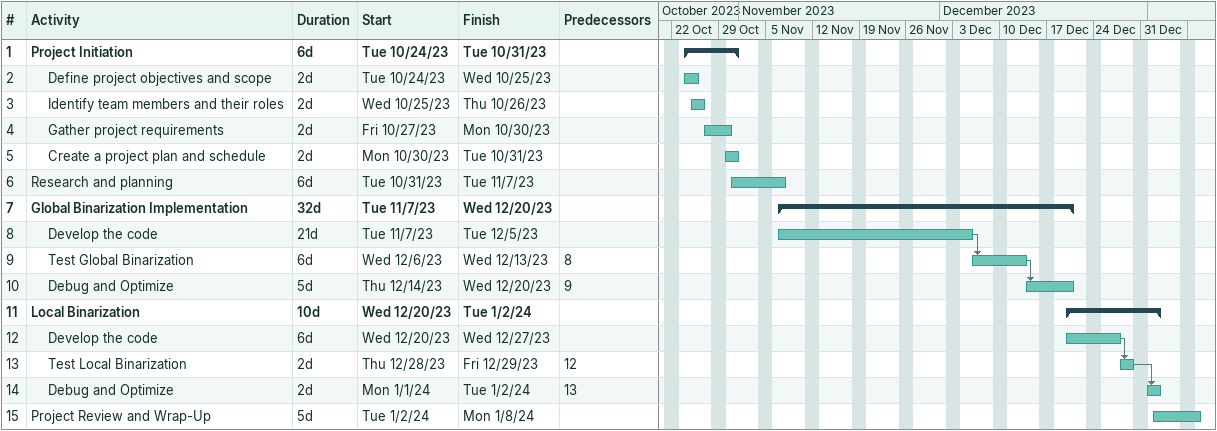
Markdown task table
| ID | Level | Task | Duration | Start | Finish | Predecessors |
|---|---|---|---|---|---|---|
| 1 | 1 | **Project Initiation** | 6d | 2023-10-24 | 2023-10-31 |  |
| 2 | 2 | Define project objectives and scope | 2d | 2023-10-24 | 2023-10-25 |  |
| 3 | 2 | Identify team members and their roles | 2d | 2023-10-25 | 2023-10-26 |  |
| 4 | 2 | Gather project requirements | 2d | 2023-10-27 | 2023-10-30 |  |
| 5 | 2 | Create a project plan and schedule | 2d | 2023-10-30 | 2023-10-31 |  |
| 6 | 1 | Research and planning | 6d | 2023-10-31 | 2023-11-07 |  |
| 7 | 1 | **Global Binarization Implementation** | 32d | 2023-11-07 | 2023-12-20 |  |
| 8 | 2 | Develop the code | 21d | 2023-11-07 | 2023-12-05 |  |
| 9 | 2 | Test Global Binarization | 6d | 2023-12-06 | 2023-12-13 | 8 |
| 10 | 2 | Debug and Optimize | 5d | 2023-12-14 | 2023-12-20 | 9 |
| 11 | 1 | **Local Binarization** | 10d | 2023-12-20 | 2024-01-02 |  |
| 12 | 2 | Develop the code | 6d | 2023-12-20 | 2023-12-27 |  |
| 13 | 2 | Test Local Binarization | 2d | 2023-12-28 | 2023-12-29 | 12 |
| 14 | 2 | Debug and Optimize | 2d | 2024-01-01 | 2024-01-02 | 13 |
| 15 | 1 | Project Review and Wrap-Up | 5d | 2024-01-02 | 2024-01-08 |  |
